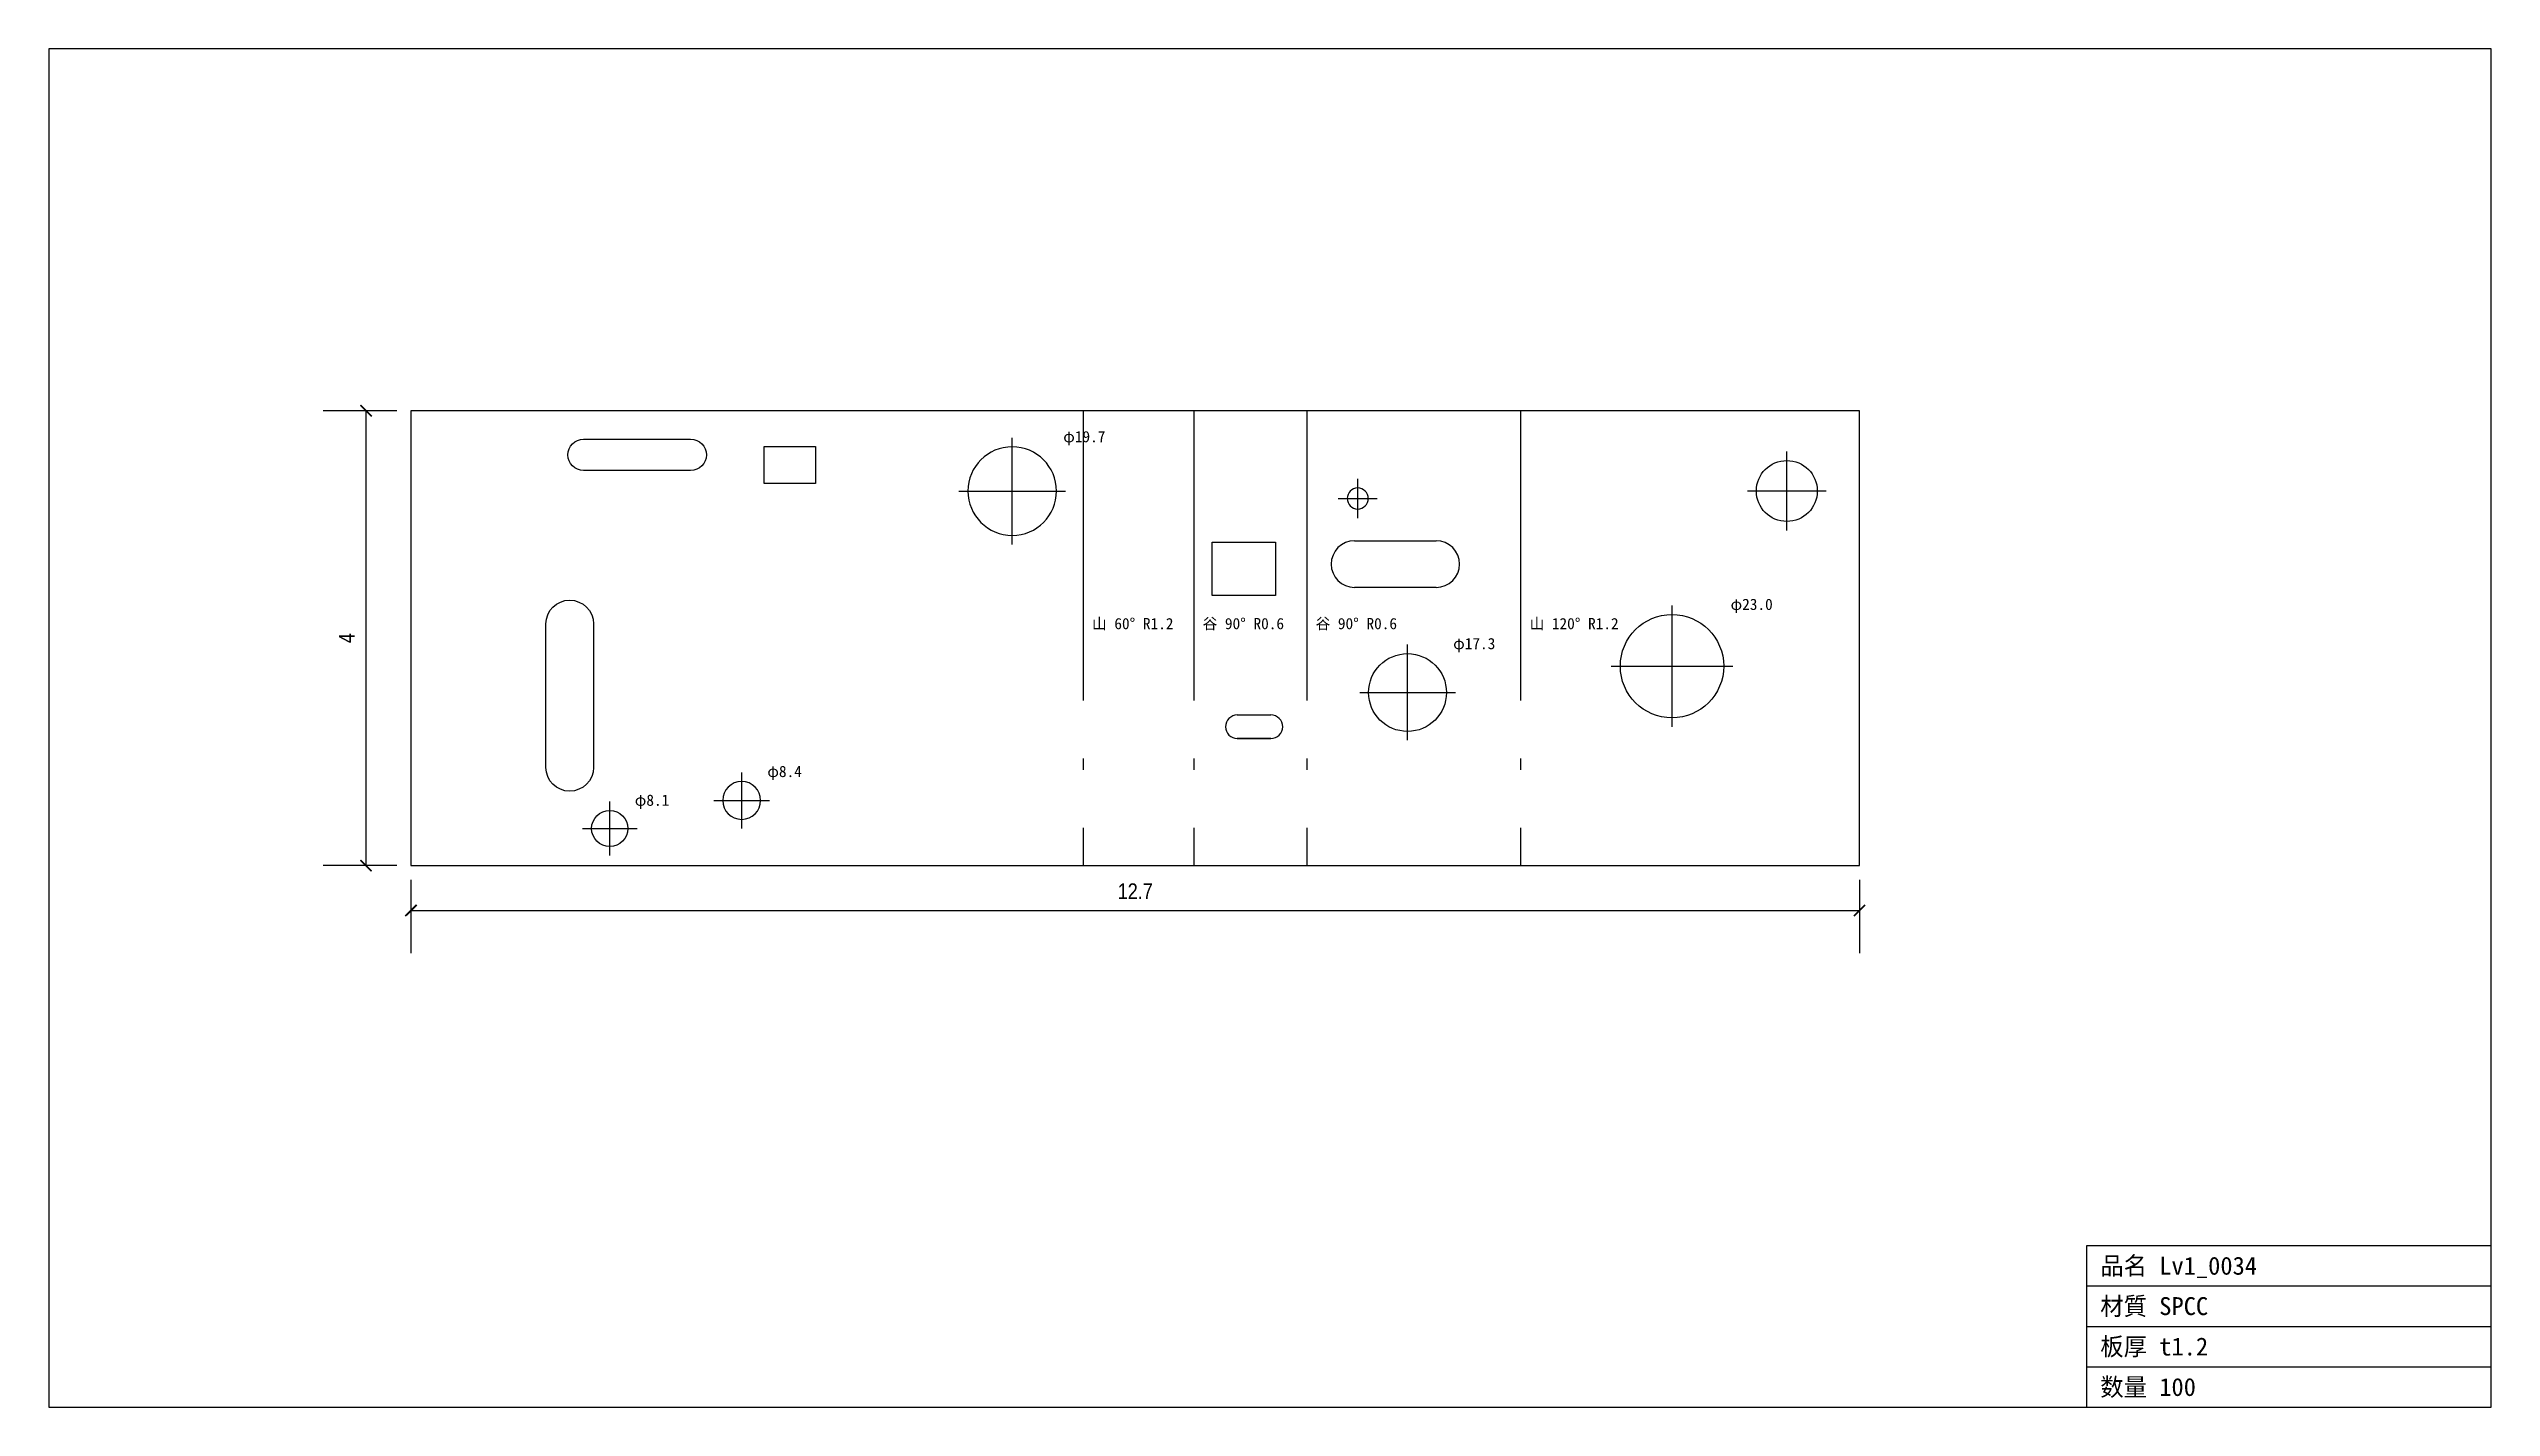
# Model space of a CAD drawing. Header units: inches. Extents: x -3.2 to 18.2, y -4.7 to 7.2.
import ezdxf

# ---------------------------------------------------------------- set-up
doc = ezdxf.new("R2010")
doc.units = ezdxf.units.IN
doc.linetypes.add('CENTER', pattern=[5.08, 3.175, -0.635, 0.635, -0.635])
doc.linetypes.add('DASHDOT', pattern=[3.556, 2.54, -0.508, 0, -0.508])
for name, color, linetype in [('12', 7, 'Continuous'), ('15', 7, 'Continuous'), ('17', 7, 'Continuous'), ('18', 7, 'Continuous'), ('3', 7, 'Continuous'), ('8', 7, 'Continuous')]:
    doc.layers.add(name, color=color, linetype=linetype)
doc.styles.add('OpenSansCondensed-Light', font='OpenSansCondensed-Light.ttf')
doc.dimstyles.new('EZDXF', dxfattribs={"dimtxt": 0.25, "dimasz": 0.175, "dimexe": 0.375, "dimexo": 0.125, "dimgap": 0.1, "dimtad": 1, "dimlfac": 100, "dimzin": 12, "dimdsep": 46, "dimtxsty": 'OpenSansCondensed-Light', "dimblk": 'ARCHTICK', "dimcen": 2.5, "dimazin": 3, "dimtfac": 0.5, "dimtmove": 2, "dimatfit": 3})

# ---------------------------------------------------------------- blocks, each defined once
blk = doc.blocks.new('HOLE_D23_03')
blk.add_circle((0, 0), 0.453)
blk = doc.blocks.new('_ARCHTICK')
at = {"color": 0, "linetype": 'BYBLOCK', "const_width": 0.15}
blk.add_lwpolyline([(-0.5, -0.5), (0.5, 0.5)], dxfattribs=at)

msp = doc.modelspace()

# ---------------------------------------------------------------- linework, layer by layer
at = {"layer": '15', "color": 7, "linetype": 'CONTINUOUS'}
for p, q in [((12.694, 3.987), (0, 3.987)), ((0, 3.987), (0, 0)), ((12.694, 1.071), (12.694, 3.987)), ((3.094, 3.438), (3.094, 3.675)), ((3.094, 3.675), (3.544, 3.675)), ((3.544, 3.675), (3.544, 3.35)), ((3.094, 3.35), (3.094, 3.438)), ((3.544, 3.35), (3.094, 3.35)), ((8.268, 2.848), (8.985, 2.848)), ((8.985, 2.439), (8.268, 2.439)), ((7.241, 1.32), (7.316, 1.32)), ((7.316, 1.32), (7.323, 1.32)), ((7.323, 1.32), (7.454, 1.32)), ((7.454, 1.32), (7.536, 1.32)), ((7.536, 1.115), (7.241, 1.115)), ((7.241, 1.115), (7.536, 1.115)), ((12.694, 0), (12.694, 1.071)), ((0, 0), (5.09, 0)), ((5.09, 0), (12.694, 0))]:
    msp.add_line(p, q, dxfattribs=at)
for points in [[(1.512, 3.738), (2.451, 3.738, -1), (2.451, 3.463), (1.512, 3.463, -1)], [(1.182, 0.861), (1.182, 2.118, -1), (1.6, 2.118), (1.6, 0.861, -1)]]:
    msp.add_lwpolyline(points, format="xyb", close=True, dxfattribs=at)
msp.add_lwpolyline([(7.02, 2.835), (7.577, 2.835), (7.577, 2.368), (7.02, 2.368)], close=True, dxfattribs=at)
for centre, radius in [((12.057, 3.284), 0.267), ((8.733, 1.517), 0.341), ((1.742, 0.325), 0.159)]:
    msp.add_circle(centre, radius, dxfattribs=at)
for centre, radius, start, end in [((5.269, 3.283), 0.388, 0, 180), ((5.269, 3.283), 0.388, 180, 0), ((8.297, 3.218), 0.0925, 0, 180), ((8.297, 3.218), 0.0925, 180, 0), ((8.268, 2.643), 0.204, 90, -90), ((8.985, 2.643), 0.204, -90, 90), ((7.241, 1.217), 0.103, 90, -90), ((7.536, 1.217), 0.103, -90, 90), ((2.898, 0.571), 0.166, 0, 180), ((2.898, 0.571), 0.166, 180, 0)]:
    msp.add_arc(centre, radius, start, end, dxfattribs=at)
at = {"layer": '17', "color": 1, "linetype": 'CENTER'}
for p, q in [((5.269, 2.816), (5.269, 3.75)), ((12.057, 2.938), (12.057, 3.63)), ((4.802, 3.283), (5.736, 3.283)), ((8.126, 3.218), (8.468, 3.218)), ((8.297, 3.047), (8.297, 3.389)), ((11.712, 3.284), (12.403, 3.284)), ((11.051, 1.216), (11.051, 2.28)), ((8.733, 1.098), (8.733, 1.937)), ((10.519, 1.748), (11.584, 1.748)), ((8.314, 1.517), (9.153, 1.517)), ((2.898, 0.326), (2.898, 0.815)), ((1.742, 0.087), (1.742, 0.563)), ((2.653, 0.571), (3.143, 0.571)), ((1.504, 0.325), (1.981, 0.325))]:
    msp.add_line(p, q, dxfattribs=at)
at = {"layer": '3', "color": 7, "linetype": 'CONTINUOUS'}
for p, q in [((18.229, 7.16), (-3.173, 7.16)), ((-3.173, 7.16), (-3.173, -4.748)), ((18.229, -4.748), (18.229, 7.16)), ((14.686, -4.748), (14.686, -3.331)), ((14.686, -3.331), (18.229, -3.331)), ((14.686, -3.685), (18.229, -3.685)), ((14.686, -4.04), (18.229, -4.04)), ((14.686, -4.394), (18.229, -4.394)), ((-3.173, -4.748), (18.229, -4.748))]:
    msp.add_line(p, q, dxfattribs=at)
at = {"layer": '8', "color": 1, "linetype": 'DASHDOT'}
for p, q in [((5.891, 3.987), (5.891, 0)), ((6.859, 3.987), (6.859, 0)), ((7.85, 3.987), (7.85, 0)), ((9.724, 3.987), (9.724, 0))]:
    msp.add_line(p, q, dxfattribs=at)

# ---------------------------------------------------------------- block references
at = {"layer": '15', "color": 7, "linetype": 'CONTINUOUS'}
msp.add_blockref('HOLE_D23_03', (11.051, 1.748), dxfattribs=at)

# ---------------------------------------------------------------- texts
at = {"layer": '18', "color": 2}
for s, height, p in [('φ19.7', 0.0984, (5.716, 3.711)), ('山 60° R1.2', 0.0984, (5.969, 2.072)), ('谷 90° R0.6', 0.0984, (6.938, 2.072)), ('谷 90° R0.6', 0.0984, (7.928, 2.072)), ('山 120° R1.2', 0.09843, (9.803, 2.072)), ('φ23.0', 0.0984, (11.564, 2.241)), ('φ17.3', 0.0984, (9.133, 1.897)), ('φ8.4', 0.0984, (3.123, 0.776)), ('φ8.1', 0.0984, (1.961, 0.524)), ('品名 Lv1_0034', 0.15748, (14.804, -3.587)), ('材質 SPCC', 0.1575, (14.804, -3.941)), ('板厚 t1.2', 0.1575, (14.804, -4.295)), ('数量 100', 0.1575, (14.804, -4.65))]:
    msp.add_text(s, height=height, dxfattribs=at).set_placement(p)

# ---------------------------------------------------------------- dimensions: what is measured, and where the dimension line sits
at = {"layer": '12', "color": 2}
msp.add_linear_dim(base=(-0.394, 0), p1=(0, 0), p2=(0, 3.987), angle=90, dimstyle='EZDXF', override={"dimtxt": 0.137795, "dimasz": 0.098425, "dimdec": 1, "dimlfac": 1}, dxfattribs=at).render()
msp.add_linear_dim(base=(0, -0.394), p1=(0, 0), p2=(12.694, 0), dimstyle='EZDXF', override={"dimtxt": 0.137795, "dimasz": 0.098425, "dimdec": 1, "dimlfac": 1}, dxfattribs=at).render()

doc.saveas('drawing.dxf')
